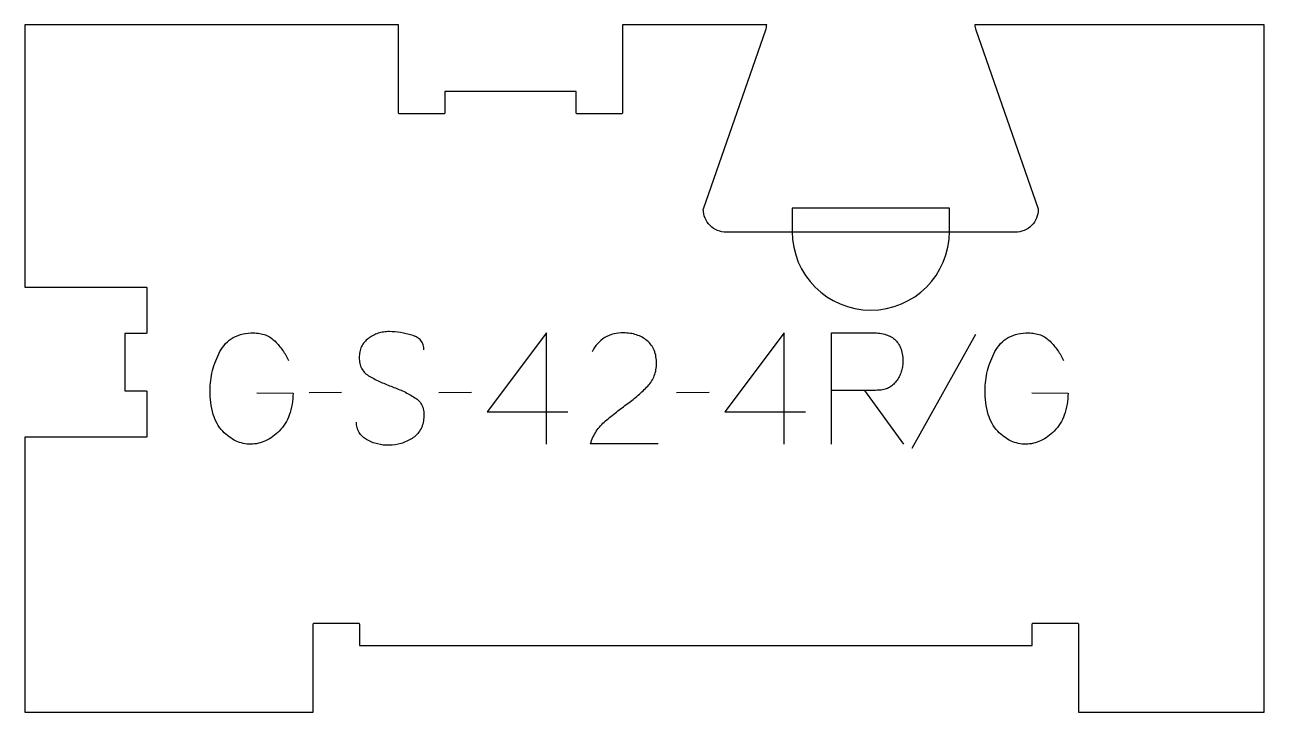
# Model space of a CAD drawing. Extents: x 0 to 335, y 0 to 186.
import ezdxf

# ---------------------------------------------------------------- set-up
doc = ezdxf.new("R2010")
doc.units = 0
for name, color, linetype in [('1_ANYTOOL_1MMDEEP_LABELS_S', 2, 'CONTINUOUS'), ('4_ANYTOOL_CUTTHROUGH_OUTSI', 5, 'CONTINUOUS'), ('5_ANYTOOL_HALF_MILL_9MM_IN', 3, 'CONTINUOUS')]:
    doc.layers.add(name, color=color, linetype=linetype)

msp = doc.modelspace()

# ---------------------------------------------------------------- linework, layer by layer
at = {"layer": '1_ANYTOOL_1MMDEEP_LABELS_S'}
for p, q in [((256.838757, 101.889104), (239.653043, 71.117675)), ((85.581615, 86.246247), (76.7959, 86.160533)), ((120.638757, 86.246247), (111.853043, 86.160533)), ((184.838757, 86.246247), (176.053043, 86.160533)), ((226.881615, 86.80339), (237.338757, 72.317675)), ((124.924472, 81.017675), (146.6959, 81.017675)), ((189.124472, 81.017675), (210.8959, 81.017675))]:
    msp.add_line(p, q, dxfattribs=at)
for points in [[(62.6959, 86.160533), (72.467329, 86.117675, -0.031732), (72.199218, 83.110273, -0.048764), (71.454829, 80.192675, -0.050291), (70.345116, 77.882167, -0.060119), (68.760186, 75.874818, -0.036578), (67.028166, 74.388402, -0.050793), (65.069115, 73.22839, -0.051881), (63.116097, 72.560645, -0.053919), (61.067329, 72.317675, -0.055881), (59.032181, 72.524619, -0.055271), (57.092329, 73.174818, -0.05403), (55.166353, 74.334012, -0.038531), (53.481615, 75.831961, -0.067281), (51.933901, 77.942975, -0.049165), (50.910186, 80.364104, -0.047412), (50.237259, 83.568023, -0.028075), (50.053043, 86.846247, -0.03109), (50.22057, 89.537826, -0.031496), (50.722686, 92.187318, -0.031425), (51.573559, 94.815563, -0.02824), (52.731615, 97.324818, -0.064555), (54.260418, 99.476343, -0.078906), (56.326257, 101.101604, -0.076878), (58.949859, 102.076154, -0.050594), (61.753043, 102.360533, -0.039946), (63.412604, 102.227736, -0.052714), (65.015543, 101.792675, -0.053511), (66.39874, 101.077341, -0.05153), (67.603043, 100.089104, -0.040443), (69.643267, 97.665962, -0.04035), (71.267329, 94.946247)], [(107.824472, 97.774818, 0.071867), (107.631358, 99.111425, 0.100684), (107.004829, 100.292675, 0.047558), (106.530275, 100.769126, 0.038563), (105.980275, 101.157854, 0.037928), (105.283087, 101.505322, 0.026634), (104.5459, 101.760533, 0.028461), (101.522567, 102.446515, 0.041577), (98.438757, 102.70339, 0.036938), (96.936397, 102.59225, 0.041531), (95.4709, 102.248033, 0.041583), (94.093523, 101.670824, 0.038125), (92.824472, 100.881961, 0.057611), (91.754319, 99.890057, 0.065808), (90.960186, 98.669461, 0.06469), (90.48269, 97.209906, 0.046778), (90.338757, 95.674818, 0.052235), (90.501113, 94.124976, 0.075448), (91.0459, 92.674818, 0.076671), (91.961992, 91.501766, 0.061023), (93.167329, 90.617675, 0.021951), (96.196183, 89.09033, 0.018213), (99.338757, 87.810533, -0.02405), (102.440242, 86.50507, -0.02981), (105.381615, 84.874818, -0.068439), (106.522916, 83.908888, -0.079282), (107.331615, 82.656961, -0.076308), (107.756614, 81.078279, -0.047772), (107.781615, 79.431961, -0.046243), (107.48838, 77.751002, -0.06359), (106.838757, 76.180175, -0.064671), (105.865933, 74.895986, -0.057073), (104.610186, 73.881961, -0.067522), (101.641878, 72.519051, -0.070793), (98.417329, 72.017675, -0.064027), (95.278314, 72.38019, -0.070447), (92.353043, 73.560533, -0.054374), (91.194626, 74.410165, -0.074742), (90.2959, 75.521247, -0.075199), (89.772893, 76.827625, -0.057737), (89.610186, 78.231961)], [(171.124472, 72.40339), (152.824472, 72.446247, -0.034491), (153.48725, 74.193579, -0.037732), (154.394115, 75.826604, -0.037744), (155.533409, 77.30124, -0.03482), (156.874472, 78.596247, -0.00859), (159.833696, 80.99483, -0.008791), (162.874472, 83.289104, 0.020588), (165.69376, 85.522547, 0.025206), (168.2959, 88.00339, 0.046908), (169.316495, 89.304632, 0.051091), (170.063757, 90.77839, 0.050722), (170.51249, 92.426564, 0.041139), (170.653043, 94.131961, 0.039396), (170.510398, 95.939547, 0.058519), (170.0209, 97.67839, 0.060358), (169.230342, 99.085506, 0.061397), (168.124472, 100.260533, 0.048006), (166.768515, 101.182492, 0.045901), (165.263757, 101.835533, 0.045216), (163.523696, 102.238092, 0.034258), (161.738757, 102.360533, 0.055622), (159.104187, 102.066545, 0.079896), (156.660186, 101.085533, 0.080617), (154.690798, 99.419832, 0.060287), (153.253043, 97.260533)], [(217.881615, 72.360533), (217.881615, 102.360533), (229.238757, 102.360533, -0.030274), (231.00457, 102.253517, -0.049), (232.726257, 101.870354, -0.050774), (234.05878, 101.277898, -0.06445), (235.217329, 100.399818, -0.0646), (236.10724, 99.263787, -0.052254), (236.711972, 97.948925, -0.050381), (237.101107, 96.256377, -0.031337), (237.210186, 94.517675, -0.040022), (237.100025, 93.143619, -0.042626), (236.765543, 91.806961, -0.04247), (236.196858, 90.517241, -0.036572), (235.431615, 89.331961, -0.051097), (234.489837, 88.318006, -0.061981), (233.347686, 87.542675, -0.061813), (232.038684, 87.066176, -0.049309), (230.653043, 86.889104, -0.003273), (229.785392, 86.851413, -0.003121), (228.917329, 86.824818, -0.003882), (227.899547, 86.807899, -0.002215), (226.881615, 86.80339), (217.924472, 86.80339)], [(272.053043, 86.160533), (281.824472, 86.117675, -0.031732), (281.556361, 83.110273, -0.048764), (280.811972, 80.192675, -0.050291), (279.702259, 77.882167, -0.060119), (278.117329, 75.874818, -0.036578), (276.385309, 74.388402, -0.050793), (274.426257, 73.22839, -0.051881), (272.47324, 72.560645, -0.053919), (270.424472, 72.317675, -0.055881), (268.389324, 72.524619, -0.055271), (266.449472, 73.174818, -0.05403), (264.523496, 74.334012, -0.038531), (262.838757, 75.831961, -0.067281), (261.291044, 77.942975, -0.049165), (260.267329, 80.364104, -0.047412), (259.594402, 83.568023, -0.028075), (259.410186, 86.846247, -0.03109), (259.577712, 89.537826, -0.031496), (260.079829, 92.187318, -0.031425), (260.930701, 94.815563, -0.02824), (262.088757, 97.324818, -0.064555), (263.617561, 99.476343, -0.078906), (265.6834, 101.101604, -0.076878), (268.307001, 102.076154, -0.050594), (271.110186, 102.360533, -0.039946), (272.769747, 102.227736, -0.052714), (274.372686, 101.792675, -0.053511), (275.755883, 101.077341, -0.05153), (276.960186, 100.089104, -0.040443), (279.00041, 97.665962, -0.04035), (280.624472, 94.946247)]]:
    msp.add_lwpolyline(points, format="xyb", dxfattribs=at)
for points in [[(140.910186, 72.360533), (140.953043, 102.40339), (124.924472, 81.017675)], [(205.110186, 72.360533), (205.153043, 102.40339), (189.124472, 81.017675)]]:
    msp.add_lwpolyline(points, dxfattribs=at)
at = {"layer": '4_ANYTOOL_CUTTHROUGH_OUTSI'}
msp.add_lwpolyline([(256.645098, 185.500988, 0.061784), (256.880092, 184.106115), (273.775625, 135.833572, -0.084368), (273.789661, 135.750985, -0.414214), (267.539661, 129.500985), (189.539661, 129.500985, -0.414214), (183.289661, 135.750985, -0.084368), (183.303696, 135.833572), (200.202809, 184.11718, 0.061178), (200.434223, 185.500985), (161.456046, 185.500985), (161.456046, 161.749996, -0.414214), (161.206046, 161.499996), (149.206046, 161.499996, -0.414214), (148.956046, 161.749996), (148.956046, 167.499996), (113.456046, 167.499996), (113.456046, 161.749996, -0.414214), (113.206046, 161.499996), (101.206046, 161.499996, -0.414214), (100.956046, 161.749996), (100.956046, 185.500985), (0, 185.500985), (0, 114.704674), (32.756265, 114.704674, -0.414366), (33.006265, 114.454544), (33, 102.454524, -0.414061), (32.75, 102.204655), (27.006265, 102.204655), (27.006265, 86.704655), (32.75, 86.704655, -0.414061), (33, 86.454785), (33.006265, 74.454766, -0.414366), (32.756265, 74.204635), (0.000002, 74.204635), (0.000558, 0.001277), (77.886468, 0), (77.886468, 23.749996, -0.414214), (78.136468, 23.999996), (90.136468, 23.999996, -0.414214), (90.386468, 23.749996), (90.386468, 17.999996), (272.123287, 17.999996), (272.123287, 23.749996, -0.414214), (272.373287, 23.999996), (284.373287, 23.999996, -0.414214), (284.623287, 23.749996), (284.623287, 0.000006), (334.815595, 0.001964), (334.815595, 185.50197)], format="xyb", close=True, dxfattribs=at)
at = {"layer": '5_ANYTOOL_HALF_MILL_9MM_IN'}
msp.add_lwpolyline([(207.289661, 129.750985, 1), (249.789661, 129.750985), (249.789661, 136.000985), (207.289661, 136.000985)], format="xyb", close=True, dxfattribs=at)

doc.saveas('drawing.dxf')
